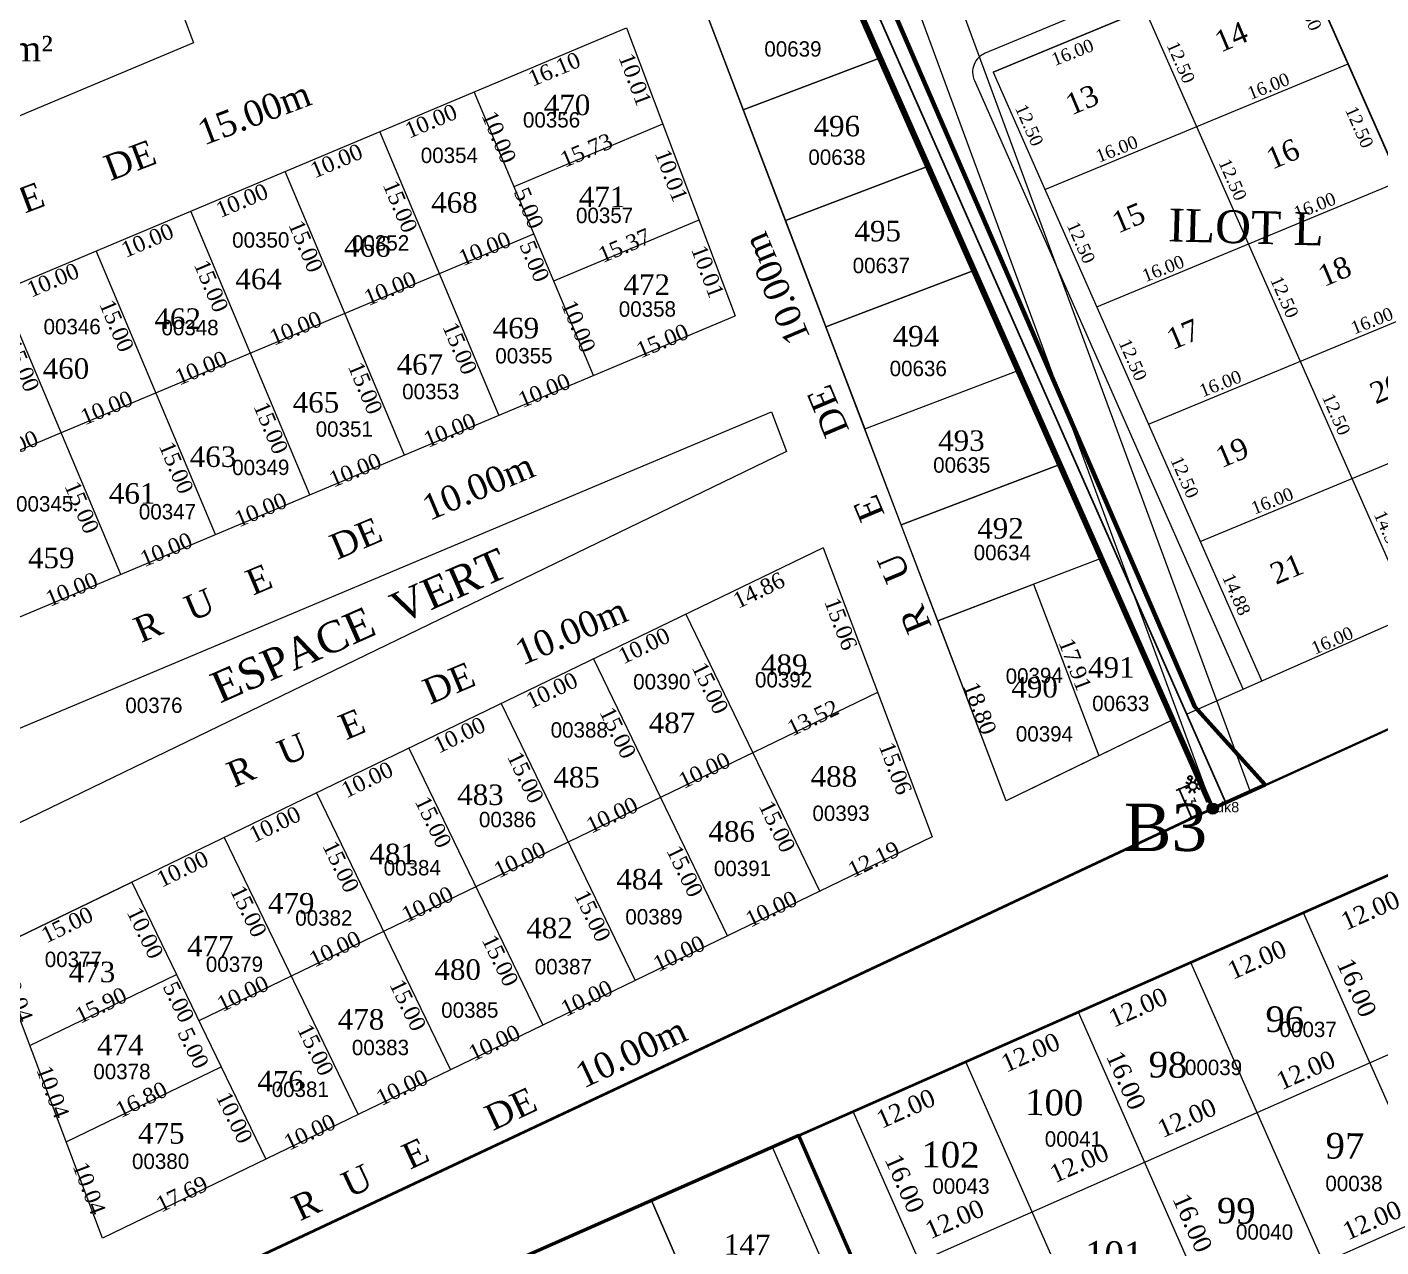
# Model space of a CAD drawing. Header units: metres. Extents: x 245225 to 248406, y 1633796 to 1637634.
# Drawn here: x 246209.4 to 246341.5, y 1637127.7 to 1637246.6 of the extents above; entities that cross this region are included whole.
import ezdxf
from ezdxf.enums import TextEntityAlignment as Align

# ---------------------------------------------------------------- set-up
doc = ezdxf.new("R2010")
doc.units = ezdxf.units.M
doc.header["$MEASUREMENT"] = 0
doc.layers.get('Defpoints').update_dxf_attribs({"lineweight": 0})
for name, color, linetype in [('A_revoir_niveau_0', 7, 'Continuous'), ('historique_numero_parcelle', 7, 'Continuous'), ('limites_sections', 7, 'Continuous')]:
    doc.layers.add(name, color=color, linetype=linetype)
for name, color, linetype, lineweight in [('BORNES', 7, 'Continuous', 0), ('Cotation Linéaire', 7, 'Continuous', 0), ('Div_Cont', 2, 'Continuous', 0), ('LIMITES TITRES FONCIERS', 7, 'Continuous', 0), ('numer ter', 255, 'Continuous', 0), ('Numéro lot', 7, 'Continuous', 0), ('ZZZ', 5, 'Continuous', 53)]:
    doc.layers.add(name, color=color, linetype=linetype, lineweight=lineweight)
doc.layers.add('LIMITES_PARCELLES', color=7, linetype='Continuous', lineweight=0, true_color=0xffffff)
doc.styles.get("Standard").update_dxf_attribs({"font": 'txt.shx'})
doc.styles.add('Style-Arial', font='arial.ttf')
doc.styles.add('Style-FANCY', font='FANCY.shx')
doc.styles.add('Style-Times New Roman', font='times.ttf')
doc.styles.add('STYLE_GENERE_1', font='times.ttf', dxfattribs={"height": 0.15})
doc.dimstyles.new('ISO-25', dxfattribs={"dimtxt": 0.0015, "dimasz": 0.0025, "dimexe": 0.00125, "dimexo": 0.000625, "dimgap": 0.000625, "dimtad": 1, "dimlfac": 1000, "dimtxsty": 'Standard', "dimcen": 0.0025, "dimse1": 1, "dimse2": 1, "dimazin": 3, "dimtfac": 1, "dimtmove": 0, "dimatfit": 3})

# ---------------------------------------------------------------- blocks, each defined once
blk = doc.blocks.new('_Oblique')
at = {"color": 0, "linetype": 'ByBlock', "lineweight": -2}
blk.add_line((-0.5, -0.5), (0.5, 0.5), dxfattribs=at)
blk = doc.blocks.new('*D574')
at = {"layer": 'Defpoints', "color": 0, "lineweight": 0, "transparency": 16777216}
for p in [(246323.038305, 1637172.881561), (246322.996263, 1637169.584428), (246324.249877, 1637170.138038)]:
    blk.add_point(p, dxfattribs=at)
at = {"layer": 'numer ter', "color": 0, "lineweight": -2, "transparency": 16777216}
for p, q in [((246322.716306, 1637172.739363), (246321.513919, 1637172.208375)), ((246321.784691, 1637172.327951), (246322.996263, 1637169.584428)), ((246323.927877, 1637169.99584), (246322.725491, 1637169.464852))]:
    blk.add_line(p, q, dxfattribs=at)
at = {"layer": 'numer ter', "color": 0, "lineweight": -2, "transparency": 16777216, "xscale": 0.182, "yscale": 0.182, "zscale": 0.182}
for p, rotation in [((246321.784691, 1637172.327951), 113.826806), ((246322.996263, 1637169.584428), 293.826806)]:
    blk.add_blockref('_Oblique', p, dxfattribs=dict(at, rotation=rotation))
at = {"layer": 'numer ter', "color": 7, "transparency": 16777216, "insert": (246322.892229, 1637171.177769), "char_height": 0.9, "attachment_point": 5, "rotation": 293.82678392}
blk.add_mtext('3', dxfattribs=at)

msp = doc.modelspace()

# ---------------------------------------------------------------- hatches: boundary and pattern name
at = {"layer": 'A_revoir_niveau_0'}
h = msp.add_hatch(color=256, dxfattribs=at)
edge = h.paths.add_edge_path()
edge.add_arc((246325.071354, 1637170.444148), 0.548875, 0, 360)
h = msp.add_hatch(color=256, dxfattribs=at)
edge = h.paths.add_edge_path()
edge.add_arc((246325.071354, 1637170.444148), 0.548875, 0, 360)
at = {"layer": 'limites_parcelles'}
h = msp.add_hatch(color=256, dxfattribs=at)
edge = h.paths.add_edge_path()
edge.add_arc((246325.071022, 1637170.44398), 0.548875, 0, 360)
h = msp.add_hatch(color=256, dxfattribs=at)
edge = h.paths.add_edge_path()
edge.add_arc((246325.071022, 1637170.44398), 0.548875, 0, 360)
h = msp.add_hatch(color=256, dxfattribs=at)
edge = h.paths.add_edge_path()
edge.add_arc((246325.071022, 1637170.44398), 0.548875, 0, 360)
h = msp.add_hatch(color=256, dxfattribs=at)
edge = h.paths.add_edge_path()
edge.add_arc((246325.071022, 1637170.44398), 0.548875, 0, 360)

# ---------------------------------------------------------------- linework, layer by layer
at = {"layer": 'A_revoir_niveau_0', "color": 2, "linetype": 'Continuous', "lineweight": 30}
msp.add_line((246244.733952, 1637352.356482), (246325.071354, 1637170.444148), dxfattribs=at)
at = {"layer": 'A_revoir_niveau_0', "color": 51, "true_color": 0xf8f6b0}
msp.add_line((246246.136239, 1637352.682589), (246326.360665, 1637171.026075), dxfattribs=at)
at = {"layer": 'A_revoir_niveau_0', "color": 7, "linetype": 'Continuous', "lineweight": 13}
msp.add_line((246321.23578, 1637179.122973), (246244.903402, 1637350.892151), dxfattribs=at)
at = {"layer": 'A_revoir_niveau_0', "color": 7, "linetype": 'Continuous', "lineweight": 0}
for p, q in [((246304.939734, 1637171.197834), (246275.085027, 1637249.614596)), ((246321.235814, 1637179.122989), (246304.939734, 1637171.197834))]:
    msp.add_line(p, q, dxfattribs=at)
at = {"layer": 'A_revoir_niveau_0', "color": 2, "lineweight": 30}
for p, q in [((246323.005736, 1637173.01776), (246322.924977, 1637173.259053)), ((246323.29446, 1637172.997595), (246323.463163, 1637173.336035)), ((246322.767154, 1637172.539135), (246322.408551, 1637172.419113)), ((246322.787319, 1637172.827859), (246322.448879, 1637172.996562)), ((246322.788352, 1637171.982278), (246322.957055, 1637172.320718)), ((246323.365801, 1637171.941949), (246323.245779, 1637172.300553)), ((246323.802636, 1637172.321751), (246323.464196, 1637172.490454)), ((246323.842964, 1637172.8992), (246323.484361, 1637172.779178))]:
    msp.add_line(p, q, dxfattribs=at)
at = {"layer": 'A_revoir_niveau_0', "color": 2, "linetype": 'Continuous', "lineweight": 30, "flags": 128}
msp.add_lwpolyline([(246330.20031, 1637172.758379), (246325.071307, 1637170.444366), (246271.609506, 1637291.500172)], dxfattribs=at)
at = {"layer": 'A_revoir_niveau_0', "color": 7, "linetype": 'Continuous', "lineweight": 0, "flags": 128}
msp.add_lwpolyline([(246298.249671, 1637188.770042), (246307.595275, 1637192.328086), (246313.968295, 1637175.588629), (246304.939734, 1637171.197834), (246298.249671, 1637188.770042), (246298.249671, 1637188.770042)], close=True, dxfattribs=at)
at = {"layer": 'A_revoir_niveau_0', "color": 2, "lineweight": 30}
for centre, radius in [((246322.864966, 1637173.438354), 0.189078), ((246323.125757, 1637172.659156), 0.378156)]:
    msp.add_circle(centre, radius, dxfattribs=at)
at = {"layer": 'A_revoir_niveau_0', "lineweight": 13}
msp.add_circle((246325.071354, 1637170.444148), 0.548875, dxfattribs=at)
msp.add_circle((246325.071354, 1637170.444148), 0.548875, dxfattribs=at)
at = {"layer": 'A_revoir_niveau_0', "color": 7, "linetype": 'Continuous', "lineweight": 0}
for points in [[(246291.133583, 1637207.461251), (246306.108919, 1637213.162637), (246310.175899, 1637204.010794), (246294.691627, 1637198.115646)], [(246294.691627, 1637198.115646), (246310.176226, 1637204.010919), (246314.242531, 1637194.859738), (246298.249671, 1637188.770042)]]:
    msp.add_3dface(points, dxfattribs=at)
at = {"layer": 'Div_Cont', "color": 7, "linetype": 'Continuous', "lineweight": 0}
for points in [[(246301.774664, 1637222.915778), (246287.563088, 1637254.895628), (246275.085027, 1637249.614596), (246287.341759, 1637217.420905)], [(246297.271093, 1637233.050018), (246287.563088, 1637254.895628), (246275.085027, 1637249.614596), (246283.401777, 1637227.769713)], [(246292.576481, 1637243.614152), (246287.563088, 1637254.895628), (246275.085027, 1637249.614596), (246279.294661, 1637238.557518)], [(246279.294661, 1637238.557518), (246283.401777, 1637227.769713), (246297.271093, 1637233.050018), (246292.576481, 1637243.614152)], [(246283.401777, 1637227.769713), (246287.341759, 1637217.420905), (246301.774664, 1637222.915778), (246297.271093, 1637233.050018)], [(246287.341759, 1637217.420905), (246291.133583, 1637207.461251), (246306.108884, 1637213.162624), (246301.774664, 1637222.915778)]]:
    msp.add_3dface(points, dxfattribs=at)
at = {"layer": 'LIMITES TITRES FONCIERS', "color": 5, "linetype": 'Continuous', "lineweight": 70, "flags": 128}
msp.add_lwpolyline([(246330.200193, 1637172.758509), (246323.331819, 1637180.370339), (246248.476742, 1637353.226883), (246244.733583, 1637352.356396), (246325.071218, 1637170.444508), (246330.200193, 1637172.758509)], close=True, dxfattribs=at)
at = {"layer": 'LIMITES TITRES FONCIERS', "color": 5, "linetype": 'Continuous', "lineweight": 53, "flags": 128}
msp.add_lwpolyline([(245938.212544, 1636985.567514), (245881.153937, 1636957.963089), (245894.101326, 1636935.617321), (245956.170997, 1636828.911222), (246026.166551, 1636866.432662), (246050.251043, 1636842.754736), (246059.497768, 1636848.997098), (246082.853897, 1636864.817709), (246150.924158, 1637003.208159), (246235.110742, 1637058.788011), (246341.240412, 1637009.133349), (246284.700277, 1637138.562999), (245938.212544, 1636985.567514)], close=True, dxfattribs=at)
at = {"layer": 'limites_parcelles', "color": 7}
for p, q in [((246243.667163, 1637358.272533), (246322.554094, 1637179.644579)), ((246334.745651, 1637257.347357), (246302.885217, 1637244.091491)), ((246303.654733, 1637242.242135), (246333.225828, 1637254.493527)), ((246333.225828, 1637254.493527), (246359.145721, 1637195.801708)), ((246318.440281, 1637248.367831), (246344.509067, 1637189.338864)), ((246303.654733, 1637242.242135), (246329.872413, 1637182.87602)), ((246308.705894, 1637230.804516), (246338.27699, 1637243.055908)), ((246301.823963, 1637241.43697), (246328.042831, 1637182.068164)), ((246313.757056, 1637219.366897), (246343.328152, 1637231.618289)), ((246318.808217, 1637207.929278), (246348.379313, 1637220.18067)), ((246323.859379, 1637196.491659), (246353.430475, 1637208.743051))]:
    msp.add_line(p, q, dxfattribs=at)
at = {"layer": 'limites_parcelles', "color": 7, "lineweight": 0}
for p, q in [((246208.677834, 1637290.082653), (246225.68573, 1637245.097381)), ((246267.894803, 1637246.563531), (246278.511274, 1637218.483347)), ((246225.68573, 1637245.097381), (246198.001906, 1637233.489378)), ((246264.684039, 1637212.66892), (246253.055184, 1637240.323391)), ((246255.465882, 1637208.792635), (246243.837027, 1637236.447106)), ((246246.247725, 1637204.91635), (246234.61887, 1637232.570821)), ((246237.029568, 1637201.040065), (246225.400714, 1637228.694536)), ((246227.811411, 1637197.163781), (246216.182557, 1637224.818251)), ((246218.593255, 1637193.287496), (246206.9644, 1637220.941966)), ((246287.065486, 1637195.857766), (246206.163332, 1637156.743934)), ((246287.065486, 1637195.857766), (246297.716886, 1637167.685198)), ((246273.685866, 1637189.38911), (246286.743936, 1637162.380096)), ((246264.682861, 1637185.03642), (246277.740931, 1637158.027406)), ((246292.391186, 1637181.771482), (246226.196874, 1637149.768463)), ((246255.679857, 1637180.68373), (246268.737927, 1637153.674716)), ((246321.235814, 1637179.122989), (246306.745446, 1637172.075993)), ((246246.676852, 1637176.331039), (246259.734922, 1637149.322026)), ((246237.673848, 1637171.978349), (246250.731918, 1637144.969336)), ((246297.716886, 1637167.685198), (246216.796623, 1637128.562611)), ((246228.670843, 1637167.625659), (246241.728913, 1637140.616646)), ((246206.163332, 1637156.743934), (246219.667839, 1637163.272969)), ((246219.667839, 1637163.272969), (246232.725909, 1637136.263956)), ((246216.796623, 1637128.562611), (246206.163332, 1637156.743934)), ((246209.707762, 1637147.35016), (246224.020529, 1637154.269965)), ((246213.252193, 1637137.956385), (246228.373219, 1637145.26696))]:
    msp.add_line(p, q, dxfattribs=at)
at = {"layer": 'limites_parcelles', "color": 7, "linetype": 'Continuous', "lineweight": 0}
for p, q in [((246463.895474, 1637217.687445), (246290.021251, 1637140.912715)), ((246282.050098, 1637209.123286), (246283.515019, 1637205.248622)), ((246283.515019, 1637205.248622), (246202.618902, 1637166.137709)), ((246346.857058, 1637131.027668), (246333.931339, 1637160.300962)), ((246362.34917, 1637155.358604), (246296.484256, 1637126.275737)), ((246335.879572, 1637126.180523), (246322.953854, 1637155.453818)), ((246324.902087, 1637121.333378), (246311.976368, 1637150.606673)), ((246313.924601, 1637116.486234), (246300.998882, 1637145.759529)), ((246302.947116, 1637111.639089), (246290.021397, 1637140.912384)), ((246368.812029, 1637140.721957), (246302.946241, 1637111.638703)), ((246279.958796, 1637136.468956), (246215.921446, 1637108.198514))]:
    msp.add_line(p, q, dxfattribs=at)
at = {"layer": 'limites_parcelles', "color": 1, "linetype": 'Continuous', "lineweight": 40, "flags": 128}
msp.add_lwpolyline([(246242.36, 1637357.731), (246325.071, 1637170.444), (245511.13, 1636788.23), (245429.275, 1637028.013), (246242.360078, 1637357.730823)], close=True, dxfattribs=at)
at = {"layer": 'limites_parcelles', "color": 6, "linetype": 'Continuous', "lineweight": 53, "flags": 128}
msp.add_lwpolyline([(246330.200455, 1637172.758218), (246323.331819, 1637180.370339), (246248.476742, 1637353.226883), (246244.733572, 1637352.356393), (246325.071, 1637170.444), (246330.200455, 1637172.758218)], close=True, dxfattribs=at)
at = {"layer": 'limites_parcelles', "color": 1, "linetype": 'Continuous', "lineweight": 40, "flags": 128}
msp.add_lwpolyline([(246244.733572, 1637352.356393), (246325.071, 1637170.444), (246164.434895, 1637095.01179)], dxfattribs=at)
at = {"layer": 'limites_parcelles', "color": 6, "linetype": 'Continuous', "lineweight": 120, "flags": 128}
msp.add_lwpolyline([(246244.688824, 1637352.345987), (246250.341, 1637339.335), (246259.099, 1637319.662), (246268.961, 1637297.403), (246284.526, 1637261.754), (246324.624, 1637171.097)], dxfattribs=at)
at = {"layer": 'limites_parcelles', "color": 7, "flags": 128}
for points in [[(246359.144101, 1637195.800993), (246333.225828, 1637254.493527), (246303.654733, 1637242.242135)], [(246303.654733, 1637242.242135), (246329.872413, 1637182.87602)], [(246402.140748, 1637214.78625), (246324.981968, 1637180.716634), (246322.554094, 1637179.644579)]]:
    msp.add_lwpolyline(points, dxfattribs=at)
at = {"layer": 'limites_parcelles', "color": 7, "lineweight": 0, "flags": 128}
for points in [[(246185.367045, 1637211.860161), (246267.894803, 1637246.563531)], [(246256.931469, 1637231.105234), (246271.433627, 1637237.20347)], [(246260.807754, 1637221.887077), (246274.97245, 1637227.843409)], [(246190.666071, 1637197.816197), (246258.869611, 1637226.496155)], [(246195.965097, 1637183.772233), (246278.511274, 1637218.483347)]]:
    msp.add_lwpolyline(points, dxfattribs=at)
at = {"layer": 'limites_parcelles', "color": 7, "linetype": 'Continuous', "lineweight": 40, "flags": 128}
msp.add_lwpolyline([(246161.205481, 1637084.042071), (246176.661065, 1637048.487577), (246220.89852, 1637068.17166), (246228.059979, 1637054.13303), (246235.111286, 1637058.787949), (246442.643876, 1636961.700219), (246585.993977, 1636941.167004), (246463.900206, 1637217.689534), (246161.205481, 1637084.042071)], close=True, dxfattribs=at)
at = {"layer": 'limites_parcelles', "color": 7, "linetype": 'Continuous', "lineweight": 0, "flags": 128}
msp.add_lwpolyline([(246199.497781, 1637174.40959), (246282.050098, 1637209.123286)], dxfattribs=at)
at = {"layer": 'limites_parcelles', "color": 7, "lineweight": 0, "flags": 128}
msp.add_lwpolyline([(246322.055819, 1637179.521776), (246322.055736, 1637179.521736)], close=True, dxfattribs=at)
at = {"layer": 'limites_parcelles', "color": 7, "linetype": 'Continuous', "lineweight": 13, "flags": 128}
msp.add_lwpolyline([(246341.237471, 1637009.140082), (246284.698379, 1637138.567344), (246161.205481, 1637084.042071), (246176.661065, 1637048.487577), (246220.89852, 1637068.17166), (246228.059979, 1637054.13303), (246235.111286, 1637058.787949), (246341.237471, 1637009.140082)], close=True, dxfattribs=at)
at = {"layer": 'limites_parcelles', "lineweight": 13}
msp.add_circle((246325.071022, 1637170.44398), 0.548875, dxfattribs=at)
msp.add_circle((246325.071022, 1637170.44398), 0.548875, dxfattribs=at)
msp.add_circle((246325.071022, 1637170.44398), 0.548875, dxfattribs=at)
msp.add_circle((246325.071022, 1637170.44398), 0.548875, dxfattribs=at)
at = {"layer": 'limites_parcelles', "color": 7}
msp.add_arc((246303.653494, 1637242.24494), 2, 112.590262, 203.827549, dxfattribs=at)
at = {"layer": 'limites_parcelles', "color": 7, "linetype": 'Continuous', "lineweight": 0}
for points in [[(246288.334408, 1637123.223673), (246282.155097, 1637137.438757), (246270.351535, 1637132.226764), (246276.530846, 1637118.01168)], [(246276.530917, 1637118.011518), (246270.351535, 1637132.226764), (246258.547642, 1637127.014624), (246264.727024, 1637112.799379)]]:
    msp.add_3dface(points, dxfattribs=at)
at = {"layer": 'limites_sections', "lineweight": 13}
for p, q in [((246325.070975, 1637170.444198), (246245.47586, 1637386.333724)), ((246354.338219, 1637183.769228), (246325.070975, 1637170.444198))]:
    msp.add_line(p, q, dxfattribs=at)
at = {"layer": 'limites_sections', "lineweight": 13, "flags": 128}
msp.add_lwpolyline([(246030.023, 1636685.769), (245957.845, 1636823.563), (245896.711, 1636918.316), (245873.298, 1636959.841), (245897.722, 1636971.857), (245806.576, 1637211.153), (245953.867, 1637267.134), (246051.979, 1637305.254), (246249.188409, 1637387.839947), (246328.763496, 1637172.004743), (246354.383, 1637183.669), (246454.308, 1636960.02), (246454.308, 1636960.02), (246507.829, 1636952.358), (246491.152, 1636841.051), (246406.082, 1636907.201), (246329.51, 1636911.002), (246256.395, 1636887.255), (246213.901, 1636838.511), (246204.527, 1636787.268), (246222.025, 1636721.652), (246223.275, 1636626.665)], dxfattribs=at)
at = {"layer": 'ZZZ', "flags": 128}
msp.add_lwpolyline([(246330.200455, 1637172.758218), (246323.331819, 1637180.370339), (246248.476742, 1637353.226883), (246244.733572, 1637352.356393), (246325.071, 1637170.444), (246330.200455, 1637172.758218)], close=True, dxfattribs=at)

# ---------------------------------------------------------------- texts
at = {"layer": 'bornes', "insert": (246316.408364, 1637170.927684), "char_height": 4.608, "width": 25.673836, "attachment_point": 1, "style": 'STYLE_GENERE_1'}
msp.add_mtext('B3', dxfattribs=at)
at = {"layer": 'Cotation Linéaire', "color": 7, "lineweight": 0, "char_height": 1.55, "rotation": 290.84271955, "line_spacing_factor": 0.851157}
for s, insert, attachment_point in [('\\fSylfaen|b0|i0|c00|p23;17.91', (246312.397244, 1637184.77413), 2), ('\\fSylfaen|b0|i0|c00|p23;18.80', (246301.634459, 1637179.951161, 0.00005), 8)]:
    msp.add_mtext(s, dxfattribs=dict(at, insert=insert, attachment_point=attachment_point))
at = {"layer": 'historique_numero_parcelle', "color": 3, "style": 'Style-FANCY'}
for s, p in [('00639', (246284.132147, 1637244.509879, 0.00005)), ('00638', (246288.426446, 1637233.957843, 0.00005)), ('00637', (246292.749996, 1637223.399447, 0.00005)), ('00636', (246296.353816, 1637213.360646, 0.00005)), ('00635', (246300.599962, 1637203.944625, 0.00005)), ('00634', (246304.549297, 1637195.409279, 0.00005)), ('00633', (246316.105016, 1637180.701219, 0.00005)), ('00394', (246308.661387, 1637177.734691, 0.00005))]:
    msp.add_text(s, height=1.499994, dxfattribs=at).set_placement(p, align=Align.MIDDLE_CENTER)
at = {"layer": 'historique_numero_parcelle', "color": 92, "linetype": 'Continuous', "lineweight": 0, "style": 'Style-FANCY'}
for s, p in [('00356', (246260.591277, 1637237.595977)), ('00354', (246250.627899, 1637234.140526)), ('00357', (246265.764569, 1637228.285456)), ('00350', (246232.233971, 1637225.885837)), ('00352', (246243.921779, 1637225.597883)), ('00358', (246269.939511, 1637219.155633)), ('00346', (246213.840043, 1637217.439179)), ('00348', (246225.336248, 1637217.343194)), ('00355', (246257.897073, 1637214.602719)), ('00353', (246248.812152, 1637211.108998)), ('00351', (246240.377116, 1637207.456764)), ('00349', (246232.233971, 1637203.713359)), ('00345', (246211.157595, 1637200.161923)), ('00347', (246223.132809, 1637199.394045)), ('00390', (246271.342239, 1637182.822588)), ('00392', (246283.22165, 1637183.014557)), ('00392', (246283.22165, 1637183.014557)), ('00376', (246221.812755, 1637180.518953)), ('00388', (246263.294895, 1637178.119335)), ('00393', (246288.822933, 1637169.995632)), ('00386', (246256.30137, 1637169.384722)), ('00384', (246247.008605, 1637164.681469)), ('00391', (246279.213852, 1637164.622171)), ('00382', (246238.386451, 1637159.786246)), ('00389', (246270.577903, 1637159.904903)), ('00377', (246213.957015, 1637155.754887)), ('00379', (246229.668495, 1637155.274963)), ('00387', (246261.74038, 1637155.041235)), ('00385', (246252.619608, 1637150.809965)), ('00383', (246243.907552, 1637147.159166)), ('00378', (246218.694804, 1637144.813464)), ('00381', (246236.08721, 1637143.084899)), ('00380', (246222.463757, 1637136.063315))]:
    msp.add_text(s, height=1.499994, rotation=0.1323, dxfattribs=at).set_placement(p, align=Align.MIDDLE_CENTER)
at = {"layer": 'historique_numero_parcelle', "color": 3, "style": 'Style-FANCY'}
for s, rotation, p in [('00394', 1.129607, (246307.669326, 1637183.409331)), ('00394', 1.129607, (246307.669326, 1637183.409331)), ('00037', 359.8677, (246334.382066, 1637148.924237, 0.00005)), ('00039', 359.8677, (246325.151729, 1637145.218197, 0.00005)), ('00041', 359.8677, (246311.482916, 1637138.234848, 0.00005)), ('00043', 359.8677, (246300.518082, 1637133.641574, 0.00005)), ('00038', 359.8677, (246338.847798, 1637133.902327, 0.00005)), ('00040', 359.8677, (246330.12572, 1637129.169488, 0.00005))]:
    msp.add_text(s, height=1.499994, rotation=rotation, dxfattribs=at).set_placement(p, align=Align.MIDDLE_CENTER)
at = {"layer": 'limites_parcelles', "color": 1, "linetype": 'Continuous', "lineweight": 40, "style": 'Style-Arial'}
msp.add_text('edk8', height=1, dxfattribs=at).set_placement((246324.624, 1637171.097), align=Align.TOP_LEFT)
at = {"layer": 'limites_parcelles', "color": 7, "linetype": 'Continuous', "lineweight": 0, "style": 'Style-Times New Roman'}
for s, rotation, p in [('12.00', 23.824012, (246340.782366, 1637159.737257)), ('12.00', 23.824012, (246329.732494, 1637154.937113)), ('16.00', 293.824012, (246338.331872, 1637152.651365)), ('12.00', 23.824012, (246318.135287, 1637150.281757)), ('12.00', 23.824012, (246307.640119, 1637145.886533)), ('12.00', 23.824012, (246334.491012, 1637144.160344)), ('16.00', 293.824012, (246315.837156, 1637143.616359)), ('12.00', 23.824012, (246295.482681, 1637140.413977)), ('12.00', 23.824012, (246322.893804, 1637139.504988)), ('12.00', 23.824012, (246312.398637, 1637135.109763)), ('16.00', 293.824012, (246294.243718, 1637133.562737)), ('12.00', 23.824012, (246300.241199, 1637129.637208)), ('16.00', 293.824012, (246322.310815, 1637129.715717)), ('12.00', 23.824012, (246340.953871, 1637129.523696))]:
    msp.add_text(s, height=1.75, rotation=rotation, dxfattribs=at).set_placement(p, align=Align.CENTER)
at = {"layer": 'limites_parcelles', "color": 7, "lineweight": 0, "attachment_point": 9}
for s, insert, char_height, rotation in [('\\fTimes New Roman|b0|i0|c00|p23;\\A1;12.50', (246334.589317, 1637246.136558), 1.248, 293.7394337), ('\\fTimes New Roman|b0|i0|c00|p23;\\A1;14', (246328.713754, 1637245.350316), 2.08, 22.84074961), ('\\fTimes New Roman|b0|i0|c00|p23;\\A1;16.00', (246313.607864, 1637244.350177), 1.248, 21.42002093), ('\\fTimes New Roman|b0|i0|c00|p23;\\A1;12.50', (246322.23381, 1637241.008338), 1.248, 293.7394337), ('\\fTimes New Roman|b0|i0|c00|p23;\\A1;16.00', (246332.710976, 1637241.056313), 1.248, 21.42002093), ('\\fTimes New Roman|b0|i0|c00|p23;\\A1;13', (246314.181542, 1637239.195607), 2.08, 22.84074961), ('\\fTimes New Roman|b0|i0|c00|p23;\\A1;12.50', (246307.448262, 1637234.882642), 1.248, 293.7394337), ('\\fTimes New Roman|b0|i0|c00|p23;\\A1;12.50', (246339.640478, 1637234.698939), 1.248, 293.7394337), ('\\fTimes New Roman|b0|i0|c00|p23;\\A1;16.00', (246317.925428, 1637234.930617), 1.248, 21.42002093), ('\\fTimes New Roman|b0|i0|c00|p23;\\A1;16', (246333.764916, 1637233.912697), 2.08, 22.84074961), ('\\fTimes New Roman|b0|i0|c00|p23;\\A1;12.50', (246327.284971, 1637229.570719), 1.248, 293.7394337), ('\\fTimes New Roman|b0|i0|c00|p23;\\A1;16.00', (246337.228662, 1637229.397674), 1.248, 21.42002093), ('\\fTimes New Roman|b0|i0|c00|p23;\\A1;15', (246318.71263, 1637227.676491), 2.08, 22.84074961), ('\\fTimes New Roman|b0|i0|c00|p23;\\A1;ILOT L', (246335.86854, 1637225.28685), 3.2, 358.41757646), ('\\fTimes New Roman|b0|i0|c00|p23;\\A1;12.50', (246312.499423, 1637223.445023), 1.248, 293.7394337), ('\\fTimes New Roman|b0|i0|c00|p23;\\A1;16.00', (246322.443114, 1637223.271978), 1.248, 21.42002093), ('\\fTimes New Roman|b0|i0|c00|p23;\\A1;18', (246338.816077, 1637222.475078), 2.08, 22.84074961), ('\\fTimes New Roman|b0|i0|c00|p23;\\A1;12.50', (246332.336133, 1637218.1331), 1.248, 293.7394337), ('\\fTimes New Roman|b0|i0|c00|p23;\\A1;17', (246324.030529, 1637216.349382), 2.08, 22.84074961), ('\\fTimes New Roman|b0|i0|c00|p23;\\A1;16.00', (246342.813299, 1637218.181075), 1.248, 21.42002093), ('\\fTimes New Roman|b0|i0|c00|p23;\\A1;12.50', (246317.550585, 1637212.007404), 1.248, 293.7394337), ('\\fTimes New Roman|b0|i0|c00|p23;\\A1;16.00', (246328.027751, 1637212.055379), 1.248, 21.42002093), ('\\fTimes New Roman|b0|i0|c00|p23;\\A1;20', (246343.867239, 1637211.037459), 2.08, 22.84074961), ('\\fTimes New Roman|b0|i0|c00|p23;\\A1;12.50', (246337.387295, 1637206.695481), 1.248, 293.7394337), ('\\fTimes New Roman|b0|i0|c00|p23;\\A1;19', (246328.814953, 1637204.801253), 2.08, 22.84074961), ('\\fTimes New Roman|b0|i0|c00|p23;\\A1;12.50', (246322.601747, 1637200.569785), 1.248, 293.7394337), ('\\fTimes New Roman|b0|i0|c00|p23;\\A1;16.00', (246333.078913, 1637200.61776), 1.248, 21.42002093), ('\\fTimes New Roman|b0|i0|c00|p23;\\A1;14.52', (246342.438456, 1637195.257862), 1.248, 293.7394337), ('\\fTimes New Roman|b0|i0|c00|p23;\\A1;21', (246334.132853, 1637193.474144), 2.08, 22.84074961), ('\\fTimes New Roman|b0|i0|c00|p23;\\A1;14.88', (246327.652908, 1637189.132166), 1.248, 293.7394337), ('\\fTimes New Roman|b0|i0|c00|p23;\\A1;16.00', (246338.924438, 1637187.083856), 1.248, 23.2323551)]:
    msp.add_mtext(s, dxfattribs=dict(at, insert=insert, char_height=char_height, rotation=rotation))
at = {"layer": 'limites_parcelles', "color": 7, "lineweight": 0, "insert": (246202.229072, 1637245.786548), "char_height": 2.5, "width": 10.552495, "attachment_point": 1}
msp.add_mtext('\\fSylfaen|b0|i0|c00|p23;750m²', dxfattribs=at)
at = {"layer": 'limites_parcelles', "color": 7, "lineweight": 0}
for s, insert, char_height, attachment_point, rotation, line_spacing_factor in [('\\fSylfaen|b0|i0|c00|p23;16.10', (246260.552519, 1637243.259098), 1.55, 2, 22.80698446, 0.6), ('\\fSylfaen|b0|i0|c00|p23;10.01', (246269.477139, 1637241.812771), 1.55, 2, 290.71041665, 0.6), ('\\fSylfaen|b0|i0|c00|p23;R   U    E       DE     15.00m', (246198.163711, 1637224.201399), 2.5, 7, 20.76728362, 0.6), ('\\fSylfaen|b0|i0|c00|p23;10.00', (246248.523631, 1637238.200885), 1.55, 2, 22.80698446, 0.6), ('\\fSylfaen|b0|i0|c00|p23;10.00', (246254.733266, 1637235.603553), 1.55, 8, 292.80698446, 0.6), ('\\fSylfaen|b0|i0|c00|p23;15.73', (246264.293307, 1637233.894291), 1.55, 8, 22.80698446, 0.6), ('\\fSylfaen|b0|i0|c00|p23;10.00', (246239.305475, 1637234.3246), 1.55, 2, 22.80698446, 0.6), ('\\fSylfaen|b0|i0|c00|p23;10.01', (246273.015962, 1637232.45271), 1.55, 2, 290.71041665, 0.6), ('\\fSylfaen|b0|i0|c00|p23;10.00', (246230.087318, 1637230.448315), 1.55, 2, 22.80698446, 0.6), ('\\fSylfaen|b0|i0|c00|p23;15.00', (246246.559878, 1637229.455962), 1.55, 2, 292.80698446, 0.6), ('\\fSylfaen|b0|i0|c00|p23;5.00', (246257.640369, 1637228.6902), 1.55, 8, 292.80698446, 0.6), ('\\fSylfaen|b0|i0|c00|p23;10.00', (246220.869161, 1637226.57203), 1.55, 2, 22.80698446, 0.6), ('\\fSylfaen|b0|i0|c00|p23;15.00', (246237.341721, 1637225.579678), 1.55, 2, 292.80698446, 0.6), ('\\fSylfaen|b0|i0|c00|p23;10.00', (246254.371292, 1637224.297953), 1.55, 8, 22.80698446, 0.6), ('\\fSylfaen|b0|i0|c00|p23;15.37', (246268.000861, 1637224.605183), 1.55, 8, 22.80698446, 0.6), ('\\fSylfaen|b0|i0|c00|p23;R   U    E       DE     10.00m', (246297.760766, 1637188.224297), 2.5, 7, 112.8182321, 0.6), ('\\fSylfaen|b0|i0|c00|p23;5.00', (246259.654319, 1637224.11409), 1.55, 2, 292.80698446, 0.6), ('\\fSylfaen|b0|i0|c00|p23;10.01', (246276.554786, 1637223.092649), 1.55, 2, 290.71041665, 0.6), ('\\fSylfaen|b0|i0|c00|p23;10.00', (246211.651004, 1637222.695745), 1.55, 2, 22.80698446, 0.6), ('\\fSylfaen|b0|i0|c00|p23;15.00', (246228.123564, 1637221.703393), 1.55, 2, 292.80698446, 0.6), ('\\fSylfaen|b0|i0|c00|p23;10.00', (246245.153135, 1637220.421668), 1.55, 8, 22.80698446, 0.6), ('\\fSylfaen|b0|i0|c00|p23;15.00', (246218.905407, 1637217.827108), 1.55, 2, 292.80698446, 0.6), ('\\fSylfaen|b0|i0|c00|p23;10.00', (246262.485836, 1637217.167239), 1.55, 8, 292.80698446, 0.6), ('\\fSylfaen|b0|i0|c00|p23;10.00', (246235.934978, 1637216.545383), 1.55, 8, 22.80698446, 0.6), ('\\fSylfaen|b0|i0|c00|p23;15.00', (246252.374305, 1637215.628727), 1.55, 2, 292.80698446, 0.6), ('\\fSylfaen|b0|i0|c00|p23;15.00', (246271.708415, 1637215.316074), 1.55, 8, 22.80698446, 0.6), ('\\fSylfaen|b0|i0|c00|p23;15.00', (246209.68725, 1637213.950823), 1.55, 2, 292.80698446, 0.6), ('\\fSylfaen|b0|i0|c00|p23;10.00', (246226.716822, 1637212.669098), 1.55, 8, 22.80698446, 0.6), ('\\fSylfaen|b0|i0|c00|p23;15.00', (246243.156148, 1637211.752442), 1.55, 2, 292.80698446, 0.6), ('\\fSylfaen|b0|i0|c00|p23;10.00', (246260.185719, 1637210.470717), 1.55, 8, 22.80698446, 0.6), ('\\fSylfaen|b0|i0|c00|p23;10.00', (246217.498665, 1637208.792813), 1.55, 8, 22.80698446, 0.6), ('\\fSylfaen|b0|i0|c00|p23;15.00', (246233.937991, 1637207.876157), 1.55, 2, 292.80698446, 0.6), ('\\fSylfaen|b0|i0|c00|p23;10.00', (246250.967563, 1637206.594433), 1.55, 8, 22.80698446, 0.6), ('\\fSylfaen|b0|i0|c00|p23;10.00', (246208.280508, 1637204.916528), 1.55, 8, 22.80698446, 0.6), ('\\fSylfaen|b0|i0|c00|p23;15.00', (246224.719835, 1637203.999872), 1.55, 2, 292.80698446, 0.6), ('\\fSylfaen|b0|i0|c00|p23;10.00', (246241.749406, 1637202.718148), 1.55, 8, 22.80698446, 0.6), ('\\fSylfaen|b0|i0|c00|p23;R   U    E       DE     10.00m', (246220.575656, 1637186.52324), 2.5, 7, 22.94571649, 0.6), ('\\fSylfaen|b0|i0|c00|p23;15.00', (246215.501678, 1637200.123588), 1.55, 2, 292.80698446, 0.6), ('\\fSylfaen|b0|i0|c00|p23;10.00', (246232.531249, 1637198.841863), 1.55, 8, 22.80698446, 0.6), ('\\fSylfaen|b0|i0|c00|p23;10.00', (246223.313092, 1637194.965578), 1.55, 8, 22.80698446, 0.6), ('\\fSylfaen|b0|i0|c00|p23;10.00', (246214.094935, 1637191.089293), 1.55, 8, 22.80698446, 0.6), ('\\fSylfaen|b0|i0|c00|p23;14.86', (246280.462729, 1637192.443378), 1.55, 2, 25.80242319, 0.6), ('\\fSylfaen|b0|i0|c00|p23;15.06', (246289.54126, 1637188.743895), 1.55, 2, 290.71041665, 0.6), ('\\fSylfaen|b0|i0|c00|p23;R   U    E       DE     10.00m', (246229.642446, 1637172.423003), 2.5, 7, 22.94571649, 0.6), ('\\fSylfaen|b0|i0|c00|p23;10.00', (246269.271417, 1637187.032705), 1.55, 2, 25.80242319, 0.6), ('\\fSylfaen|b0|i0|c00|p23;17.91', (246312.397244, 1637184.77413), 1.55, 2, 290.84271955, 0.861453), ('\\fSylfaen|b0|i0|c00|p23;15.00', (246276.770323, 1637182.549803), 1.55, 2, 295.80242319, 0.6), ('\\fSylfaen|b0|i0|c00|p23;10.00', (246260.268413, 1637182.680014), 1.55, 2, 25.80242319, 0.6), ('\\fSylfaen|b0|i0|c00|p23;490', (246307.699328, 1637182.258538), 2, 5, 0.13229612, 0.861453), ('\\fSylfaen|b0|i0|c00|p23;15.00', (246267.767319, 1637178.197112), 1.55, 2, 295.80242319, 0.6), ('\\fSylfaen|b0|i0|c00|p23;13.52', (246286.427241, 1637178.574125), 1.55, 8, 25.80242319, 0.6), ('\\fSylfaen|b0|i0|c00|p23;10.00', (246251.265408, 1637178.327324), 1.55, 2, 25.80242319, 0.6), ('\\fSylfaen|b0|i0|c00|p23;15.00', (246258.764314, 1637173.844422), 1.55, 2, 295.80242319, 0.6), ('\\fSylfaen|b0|i0|c00|p23;10.00', (246275.837596, 1637173.454341), 1.55, 8, 25.80242319, 0.6), ('\\fSylfaen|b0|i0|c00|p23;15.06', (246294.86696, 1637174.65761), 1.55, 2, 290.71041665, 0.6), ('\\fSylfaen|b0|i0|c00|p23;10.00', (246242.262404, 1637173.974634), 1.55, 2, 25.80242319, 0.6), ('\\fSylfaen|b0|i0|c00|p23;10.00', (246233.259399, 1637169.621944), 1.55, 2, 25.80242319, 0.6), ('\\fSylfaen|b0|i0|c00|p23;15.00', (246249.76131, 1637169.491732), 1.55, 2, 295.80242319, 0.6), ('\\fSylfaen|b0|i0|c00|p23;10.00', (246266.834591, 1637169.101651), 1.55, 8, 25.80242319, 0.6), ('\\fSylfaen|b0|i0|c00|p23;15.00', (246283.299358, 1637169.045296), 1.55, 2, 295.80242319, 0.6), ('\\fSylfaen|b0|i0|c00|p23;15.00', (246240.758305, 1637165.139042), 1.55, 2, 295.80242319, 0.6), ('\\fSylfaen|b0|i0|c00|p23;10.00', (246257.831587, 1637164.748961), 1.55, 8, 25.80242319, 0.6), ('\\fSylfaen|b0|i0|c00|p23;15.00', (246274.296354, 1637164.692606), 1.55, 2, 295.80242319, 0.6), ('\\fSylfaen|b0|i0|c00|p23;12.19', (246292.354608, 1637164.77873), 1.55, 8, 25.80242319, 0.6), ('\\fSylfaen|b0|i0|c00|p23;10.00', (246224.256395, 1637165.269254), 1.55, 2, 25.80242319, 0.6), ('\\fSylfaen|b0|i0|c00|p23;15.00', (246231.755301, 1637160.786352), 1.55, 2, 295.80242319, 0.6), ('\\fSylfaen|b0|i0|c00|p23;10.00', (246248.828582, 1637160.396271), 1.55, 8, 25.80242319, 0.6), ('\\fSylfaen|b0|i0|c00|p23;15.00', (246265.293349, 1637160.339916), 1.55, 2, 295.80242319, 0.6), ('\\fSylfaen|b0|i0|c00|p23;10.00', (246282.366631, 1637159.949834), 1.55, 8, 25.80242319, 0.6), ('\\fSylfaen|b0|i0|c00|p23;15.00', (246213.002639, 1637159.828392), 1.55, 2, 25.80242319, 0.6), ('\\fSylfaen|b0|i0|c00|p23;10.00', (246221.664124, 1637158.684413), 1.55, 2, 295.80242319, 0.6), ('\\fSylfaen|b0|i0|c00|p23;10.00', (246239.825578, 1637156.043581), 1.55, 8, 25.80242319, 0.6), ('\\fSylfaen|b0|i0|c00|p23;15.00', (246256.290345, 1637155.987226), 1.55, 2, 295.80242319, 0.6), ('\\fSylfaen|b0|i0|c00|p23;10.00', (246273.363626, 1637155.597144), 1.55, 8, 25.80242319, 0.6), ('\\fSylfaen|b0|i0|c00|p23;10.04', (246207.671542, 1637151.946052), 1.55, 8, 290.67231997, 0.6), ('\\fSylfaen|b0|i0|c00|p23;5.00', (246224.928641, 1637151.93216), 1.55, 2, 295.80242319, 0.6), ('\\fSylfaen|b0|i0|c00|p23;10.00', (246230.822573, 1637151.690891), 1.55, 8, 25.80242319, 0.6), ('\\fSylfaen|b0|i0|c00|p23;15.00', (246247.28734, 1637151.634536), 1.55, 2, 295.80242319, 0.6), ('\\fSylfaen|b0|i0|c00|p23;10.00', (246264.360622, 1637151.244454), 1.55, 8, 25.80242319, 0.6), ('\\fSylfaen|b0|i0|c00|p23;15.90', (246216.988343, 1637150.556145), 1.55, 8, 25.80242319, 0.6), ('\\fSylfaen|b0|i0|c00|p23;R   U    E       DE     10.00m', (246236.066392, 1637130.152532), 2.5, 7, 25.04842652, 0.6), ('\\fSylfaen|b0|i0|c00|p23;5.00', (246224.933197, 1637146.75624), 1.55, 8, 295.80242319, 0.6), ('\\fSylfaen|b0|i0|c00|p23;15.00', (246238.284336, 1637147.281846), 1.55, 2, 295.80242319, 0.6), ('\\fSylfaen|b0|i0|c00|p23;10.00', (246255.357617, 1637146.891764), 1.55, 8, 25.80242319, 0.6), ('\\fSylfaen|b0|i0|c00|p23;10.04', (246211.215972, 1637142.552277), 1.55, 8, 290.67231997, 0.6), ('\\fSylfaen|b0|i0|c00|p23;10.00', (246246.354613, 1637142.539074), 1.55, 8, 25.80242319, 0.6), ('\\fSylfaen|b0|i0|c00|p23;16.80', (246220.936903, 1637141.357756), 1.55, 8, 25.80242319, 0.6), ('\\fSylfaen|b0|i0|c00|p23;10.00', (246230.369504, 1637140.678404), 1.55, 2, 295.80242319, 0.6), ('\\fSylfaen|b0|i0|c00|p23;10.00', (246237.351609, 1637138.186384), 1.55, 8, 25.80242319, 0.6), ('\\fSylfaen|b0|i0|c00|p23;10.04', (246214.760403, 1637133.158503), 1.55, 8, 290.67231997, 0.6), ('\\fSylfaen|b0|i0|c00|p23;17.69', (246224.885463, 1637132.159366), 1.55, 8, 25.80242319, 0.6)]:
    msp.add_mtext(s, dxfattribs=dict(at, insert=insert, char_height=char_height, attachment_point=attachment_point, rotation=rotation, line_spacing_factor=line_spacing_factor))
at = {"layer": 'limites_parcelles', "color": 7, "lineweight": 0, "char_height": 2, "attachment_point": 5, "line_spacing_factor": 0.6}
for s, insert in [('\\fSylfaen|b0|i0|c00|p23;470', (246262.105357, 1637239.034242)), ('\\fSylfaen|b0|i0|c00|p23;468', (246251.122854, 1637229.522376)), ('\\fSylfaen|b0|i0|c00|p23;471', (246265.521676, 1637230.085682)), ('\\fSylfaen|b0|i0|c00|p23;466', (246242.619791, 1637225.232592)), ('\\fSylfaen|b0|i0|c00|p23;464', (246232.020608, 1637222.070592)), ('\\fSylfaen|b0|i0|c00|p23;472', (246269.874952, 1637221.53035)), ('\\fSylfaen|b0|i0|c00|p23;462', (246224.134872, 1637218.203727)), ('\\fSylfaen|b0|i0|c00|p23;469', (246257.118246, 1637217.282813)), ('\\fSylfaen|b0|i0|c00|p23;460', (246213.235745, 1637213.336627)), ('\\fSylfaen|b0|i0|c00|p23;467', (246247.749873, 1637213.73179)), ('\\fSylfaen|b0|i0|c00|p23;465', (246237.614912, 1637210.042131)), ('\\fSylfaen|b0|i0|c00|p23;463', (246227.577252, 1637204.744514)), ('\\fSylfaen|b0|i0|c00|p23;461', (246219.688028, 1637201.164541)), ('\\fSylfaen|b0|i0|c00|p23;459', (246211.802291, 1637194.872351)), ('\\fSylfaen|b0|i0|c00|p23;489', (246283.286614, 1637184.460134)), ('\\fSylfaen|b0|i0|c00|p23;487', (246272.338659, 1637178.78994)), ('\\fSylfaen|b0|i0|c00|p23;488', (246288.126352, 1637173.56672)), ('\\fSylfaen|b0|i0|c00|p23;485', (246263.022957, 1637173.488613)), ('\\fSylfaen|b0|i0|c00|p23;483', (246253.655241, 1637171.783371)), ('\\fSylfaen|b0|i0|c00|p23;486', (246278.162354, 1637168.20284)), ('\\fSylfaen|b0|i0|c00|p23;481', (246245.099561, 1637166.007151)), ('\\fSylfaen|b0|i0|c00|p23;484', (246269.175213, 1637163.546958)), ('\\fSylfaen|b0|i0|c00|p23;479', (246235.204897, 1637161.203297)), ('\\fSylfaen|b0|i0|c00|p23;482', (246260.39309, 1637158.792958)), ('\\fSylfaen|b0|i0|c00|p23;477', (246227.315673, 1637157.034156)), ('\\fSylfaen|b0|i0|c00|p23;473', (246215.778293, 1637154.507957)), ('\\fSylfaen|b0|i0|c00|p23;480', (246251.439228, 1637154.738205)), ('\\fSylfaen|b0|i0|c00|p23;478', (246242.010869, 1637149.880952)), ('\\fSylfaen|b0|i0|c00|p23;474', (246218.539139, 1637147.400415)), ('\\fSylfaen|b0|i0|c00|p23;476', (246234.162069, 1637143.867668)), ('\\fSylfaen|b0|i0|c00|p23;475', (246222.529596, 1637138.768162))]:
    msp.add_mtext(s, dxfattribs=dict(at, insert=insert))
at = {"layer": 'limites_parcelles', "color": 7, "linetype": 'Continuous', "lineweight": 0, "line_spacing_factor": 0.6, "style": 'Style-FANCY'}
for s, insert, char_height, attachment_point, rotation in [('\\fTimes New Roman|b0|i0|c00|p23;ESPACE  VERT', (246228.282906, 1637180.616948), 3, 7, 23.82321776), ('\\fTimes New Roman|b0|i0|c00|p23;147', (246277.409825, 1637128.958244), 1.999998, 1, 359.23204154)]:
    msp.add_mtext(s, dxfattribs=dict(at, insert=insert, char_height=char_height, attachment_point=attachment_point, rotation=rotation))
at = {"layer": 'limites_parcelles', "color": 7, "linetype": 'Continuous', "lineweight": 0, "line_spacing_factor": 0.72}
for s, insert, char_height, attachment_point, rotation in [('\\fTimes New Roman|b0|i0|c00|p23;96', (246332.100813, 1637149.89215), 2.5, 5, 359.23209883), ('\\fTimes New Roman|b0|i0|c00|p23;98', (246320.705443, 1637145.451494), 2.5, 5, 359.23209883), ('\\fTimes New Roman|b0|i0|c00|p23;100', (246309.615703, 1637141.772896), 2.5, 5, 359.23209883), ('\\fTimes New Roman|b0|i0|c00|p23;102', (246299.500925, 1637136.68979), 2.5, 5, 359.23209883), ('\\fTimes New Roman|b0|i0|c00|p23;97', (246337.959731, 1637137.543645), 2.5, 5, 359.23209883), ('\\fTimes New Roman|b0|i0|c00|p23;RUE NON DENOMMEE DE 10.00 M', (246340.424558, 1637121.924138), 2, 8, 23.824038), ('\\fTimes New Roman|b0|i0|c00|p23;99', (246327.363942, 1637131.216874), 2.5, 5, 359.23209883), ('\\fTimes New Roman|b0|i0|c00|p23;101', (246315.454558, 1637126.999927), 2.5, 5, 359.23209883)]:
    msp.add_mtext(s, dxfattribs=dict(at, insert=insert, char_height=char_height, attachment_point=attachment_point, rotation=rotation))
at = {"layer": 'Numéro lot', "color": 7, "lineweight": 0, "char_height": 2, "attachment_point": 5, "rotation": 0.13229612, "line_spacing_factor": 0.851157}
for s, insert in [('\\fSylfaen|b0|i0|c00|p23;496', (246288.410681, 1637236.970134, 0.00005)), ('\\fSylfaen|b0|i0|c00|p23;495', (246292.403009, 1637226.735944, 0.00005)), ('\\fSylfaen|b0|i0|c00|p23;494', (246296.120122, 1637216.490847, 0.00005)), ('\\fSylfaen|b0|i0|c00|p23;493', (246300.56449, 1637206.303449, 0.00005)), ('\\fSylfaen|b0|i0|c00|p23;492', (246304.373302, 1637197.756301, 0.00005)), ('\\fSylfaen|b0|i0|c00|p23;491', (246315.186663, 1637184.196248, 0.00005)), ('\\fSylfaen|b0|i0|c00|p23;490', (246307.699328, 1637182.258538))]:
    msp.add_mtext(s, dxfattribs=dict(at, insert=insert))

# ---------------------------------------------------------------- dimensions: what is measured, and where the dimension line sits
at = {"layer": 'numer ter'}
dim = msp.add_linear_dim(base=(246322.996263, 1637169.584428), p1=(246323.038305, 1637172.881561), p2=(246324.249877, 1637170.138038), angle=293.826806, dimstyle='ISO-25', override={"dimtxt": 0.9, "dimasz": 0.182, "dimexe": 0.296, "dimexo": 0.352, "dimgap": 0.0985, "dimlfac": 1, "dimblk": 'Oblique', "dimcen": 0.3, "dimse1": 0, "dimse2": 0, "dimclrt": 7}, dxfattribs=at)
dim.commit()
dim.dimension.update_dxf_attribs({"geometry": '*D574', "text_midpoint": (246322.892229, 1637171.177769)})

doc.saveas('drawing.dxf')
